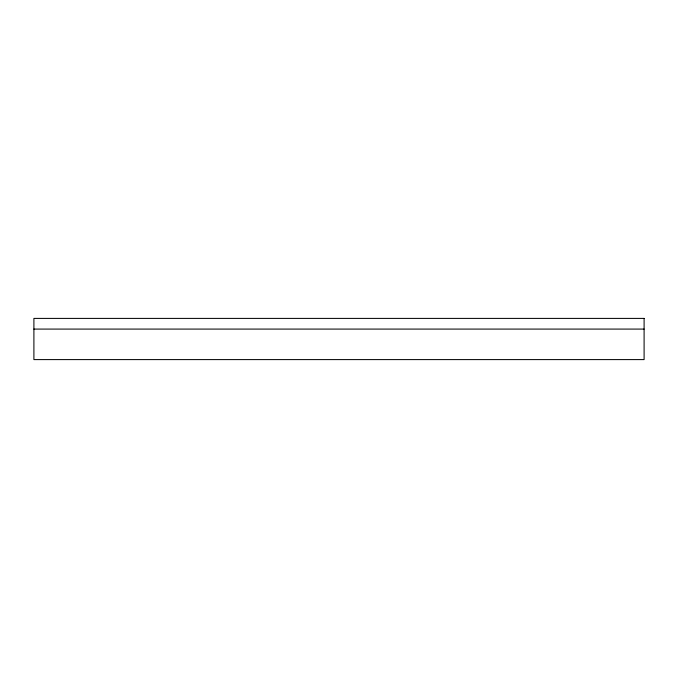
<?xml version="1.0" encoding="UTF-8"?>
<svg xmlns="http://www.w3.org/2000/svg" width="678" height="678" viewBox="0 0 678 678"><rect width="100%" height="100%" fill="white"/><g stroke="black" fill="none" stroke-linecap="round" stroke-linejoin="round"><path stroke-width="1.02" d="M33.9 329.084L644.1 329.084M644.1 318.406L33.9 318.406L33.9 359.594L644.1 359.594L644.1 318.406"/></g></svg>
